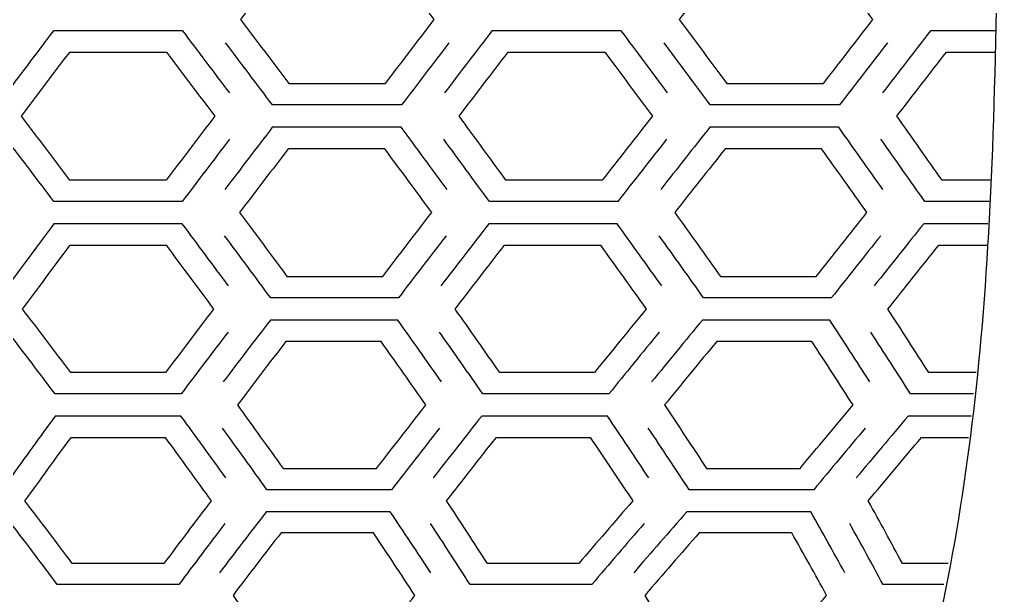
# Model space of a CAD drawing. Extents: x -15.8 to 22.7, y 5.7 to 11.5.
# Drawn here: x 16.046 to 18.343, y 7.327 to 8.679 of the extents above; entities that cross this region are included whole.
import ezdxf

# ---------------------------------------------------------------- set-up
doc = ezdxf.new("R2010")
doc.units = 0
doc.layers.add('DEFAULT', color=7, linetype='CONTINUOUS')

msp = doc.modelspace()

# ---------------------------------------------------------------- linework, layer by layer
at = {"layer": 'DEFAULT'}
for points, knots in [([(18.3431, 9.8123), (18.3431, 8.6318), (18.3431, 8.0416), (18.2398, 7.4513), (18.1366, 6.8611), (17.93, 6.2708), (17.1036, 5.6805)], [0, 0, 0, 0, 1, 1, 1, 2, 2, 2, 2]), ([(16.5647, 8.6787), (16.6027, 8.7288), (16.6408, 8.7788), (16.6789, 8.8289), (16.7547, 8.8289), (16.8306, 8.8289), (16.9065, 8.8289), (16.9441, 8.7788), (16.9817, 8.7288), (17.0192, 8.6787), (16.981, 8.6287), (16.9428, 8.5786), (16.9047, 8.5286), (16.829, 8.5286), (16.7534, 8.5286), (16.6777, 8.5286), (16.6401, 8.5786), (16.6024, 8.6287), (16.5647, 8.6787)], [0, 0, 0, 0, 1, 1, 1, 2, 2, 2, 3, 3, 3, 4, 4, 4, 5, 5, 5, 6, 6, 6, 6]), ([(17.5941, 8.6787), (17.6326, 8.7288), (17.6711, 8.7788), (17.7098, 8.8289), (17.7856, 8.8289), (17.8615, 8.8289), (17.9374, 8.8289), (17.9745, 8.7788), (18.0116, 8.7288), (18.0486, 8.6787), (18.0099, 8.6287), (17.9712, 8.5786), (17.9326, 8.5286), (17.857, 8.5286), (17.7813, 8.5286), (17.7057, 8.5286), (17.6685, 8.5786), (17.6313, 8.6287), (17.5941, 8.6787)], [0, 0, 0, 0, 1, 1, 1, 2, 2, 2, 3, 3, 3, 4, 4, 4, 5, 5, 5, 6, 6, 6, 6]), ([(16.2773, 8.6525), (16.2267, 8.6525), (16.1761, 8.6525), (16.1255, 8.6525), (16.0888, 8.6038), (16.0521, 8.5552), (16.0154, 8.5065)], [0, 0, 0, 0, 1, 1, 1, 2, 2, 2, 2]), ([(16.5391, 8.5065), (16.5025, 8.5552), (16.4657, 8.6038), (16.429, 8.6525), (16.3784, 8.6525), (16.3278, 8.6525), (16.2773, 8.6525)], [0, 0, 0, 0, 1, 1, 1, 2, 2, 2, 2]), ([(17.3064, 8.6525), (17.2558, 8.6525), (17.2053, 8.6525), (17.1547, 8.6525), (17.1174, 8.6038), (17.0802, 8.5552), (17.0431, 8.5065)], [0, 0, 0, 0, 1, 1, 1, 2, 2, 2, 2]), ([(17.5668, 8.5065), (17.5307, 8.5552), (17.4944, 8.6038), (17.4581, 8.6525), (17.4075, 8.6525), (17.357, 8.6525), (17.3064, 8.6525)], [0, 0, 0, 0, 1, 1, 1, 2, 2, 2, 2]), ([(18.3355, 8.6525), (18.285, 8.6525), (18.2344, 8.6525), (18.1838, 8.6525), (18.1461, 8.6038), (18.1084, 8.5552), (18.0708, 8.5065)], [0, 0, 0, 0, 1, 1, 1, 2, 2, 2, 2]), ([(17.0538, 8.6243), (17.0167, 8.5756), (16.9795, 8.5269), (16.9425, 8.4782), (16.8415, 8.4782), (16.7405, 8.4782), (16.6395, 8.4782), (16.6029, 8.5269), (16.5662, 8.5756), (16.5295, 8.6243)], [0, 0, 0, 0, 1, 1, 1, 2, 2, 2, 3, 3, 3, 3]), ([(18.0827, 8.6243), (18.0451, 8.5756), (18.0074, 8.5269), (17.9699, 8.4782), (17.8689, 8.4782), (17.7679, 8.4782), (17.667, 8.4782), (17.6308, 8.5269), (17.5946, 8.5756), (17.5584, 8.6243)], [0, 0, 0, 0, 1, 1, 1, 2, 2, 2, 3, 3, 3, 3]), ([(16.0505, 8.452), (16.0882, 8.5021), (16.1259, 8.5521), (16.1637, 8.6022), (16.2016, 8.6022), (16.2394, 8.6022), (16.2773, 8.6022)], [0, 0, 0, 0, 1, 1, 1, 2, 2, 2, 2]), ([(16.2773, 8.6022), (16.3151, 8.6022), (16.353, 8.6022), (16.3908, 8.6022), (16.4286, 8.5521), (16.4663, 8.5021), (16.5041, 8.452)], [0, 0, 0, 0, 1, 1, 1, 2, 2, 2, 2]), ([(17.0776, 8.452), (17.1158, 8.5021), (17.1541, 8.5521), (17.1924, 8.6022), (17.2302, 8.6022), (17.2681, 8.6022), (17.3059, 8.6022)], [0, 0, 0, 0, 1, 1, 1, 2, 2, 2, 2]), ([(17.3059, 8.6022), (17.3438, 8.6022), (17.3816, 8.6022), (17.4195, 8.6022), (17.4568, 8.5521), (17.494, 8.5021), (17.5312, 8.452)], [0, 0, 0, 0, 1, 1, 1, 2, 2, 2, 2]), ([(18.1048, 8.452), (18.1435, 8.5021), (18.1822, 8.5521), (18.221, 8.6022), (18.2588, 8.6022), (18.2967, 8.6022), (18.3345, 8.6022)], [0, 0, 0, 0, 1, 1, 1, 2, 2, 2, 2]), ([(16.2773, 8.3021), (16.2396, 8.3021), (16.202, 8.3021), (16.1643, 8.3021), (16.1265, 8.3521), (16.0886, 8.402), (16.0505, 8.452)], [0, 0, 0, 0, 1, 1, 1, 2, 2, 2, 2]), ([(16.5041, 8.452), (16.466, 8.402), (16.428, 8.3521), (16.3902, 8.3021), (16.3526, 8.3021), (16.3149, 8.3021), (16.2773, 8.3021)], [0, 0, 0, 0, 1, 1, 1, 2, 2, 2, 2]), ([(17.3005, 8.3021), (17.2628, 8.3021), (17.2252, 8.3021), (17.1875, 8.3021), (17.151, 8.3521), (17.1144, 8.402), (17.0776, 8.452)], [0, 0, 0, 0, 1, 1, 1, 2, 2, 2, 2]), ([(17.5312, 8.452), (17.4918, 8.402), (17.4526, 8.3521), (17.4135, 8.3021), (17.3758, 8.3021), (17.3381, 8.3021), (17.3005, 8.3021)], [0, 0, 0, 0, 1, 1, 1, 2, 2, 2, 2]), ([(18.3237, 8.3021), (18.2861, 8.3021), (18.2484, 8.3021), (18.2108, 8.3021), (18.1756, 8.3521), (18.1403, 8.402), (18.1048, 8.452)], [0, 0, 0, 0, 1, 1, 1, 2, 2, 2, 2]), ([(17.0492, 8.28), (17.0135, 8.3286), (16.9777, 8.3773), (16.9418, 8.4259), (16.8409, 8.4259), (16.7401, 8.4259), (16.6392, 8.4259), (16.602, 8.3773), (16.5649, 8.3286), (16.528, 8.28)], [0, 0, 0, 0, 1, 1, 1, 2, 2, 2, 3, 3, 3, 3]), ([(18.0718, 8.28), (18.0374, 8.3286), (18.003, 8.3773), (17.9683, 8.4259), (17.8674, 8.4259), (17.7665, 8.4259), (17.6657, 8.4259), (17.6272, 8.3773), (17.5889, 8.3286), (17.5506, 8.28)], [0, 0, 0, 0, 1, 1, 1, 2, 2, 2, 3, 3, 3, 3]), ([(16.2773, 8.2518), (16.227, 8.2518), (16.1768, 8.2518), (16.1266, 8.2518), (16.0898, 8.3004), (16.0529, 8.349), (16.0159, 8.3976)], [0, 0, 0, 0, 1, 1, 1, 2, 2, 2, 2]), ([(16.5386, 8.3976), (16.5016, 8.349), (16.4647, 8.3004), (16.4279, 8.2518), (16.3777, 8.2518), (16.3275, 8.2518), (16.2773, 8.2518)], [0, 0, 0, 0, 1, 1, 1, 2, 2, 2, 2]), ([(17.2992, 8.2518), (17.2489, 8.2518), (17.1987, 8.2518), (17.1485, 8.2518), (17.113, 8.3004), (17.0774, 8.349), (17.0416, 8.3976)], [0, 0, 0, 0, 1, 1, 1, 2, 2, 2, 2]), ([(17.5644, 8.3976), (17.526, 8.349), (17.4879, 8.3004), (17.4498, 8.2518), (17.3996, 8.2518), (17.3494, 8.2518), (17.2992, 8.2518)], [0, 0, 0, 0, 1, 1, 1, 2, 2, 2, 2]), ([(18.3211, 8.2518), (18.2708, 8.2518), (18.2206, 8.2518), (18.1704, 8.2518), (18.1362, 8.3004), (18.1019, 8.349), (18.0674, 8.3976)], [0, 0, 0, 0, 1, 1, 1, 2, 2, 2, 2]), ([(16.5624, 8.2256), (16.6003, 8.2756), (16.6384, 8.3256), (16.6767, 8.3756), (16.7521, 8.3756), (16.8276, 8.3756), (16.903, 8.3756), (16.9399, 8.3256), (16.9767, 8.2756), (17.0133, 8.2256), (16.9748, 8.1756), (16.9364, 8.1257), (16.8982, 8.0757), (16.8233, 8.0757), (16.7485, 8.0757), (16.6736, 8.0757), (16.6367, 8.1257), (16.5996, 8.1756), (16.5624, 8.2256)], [0, 0, 0, 0, 1, 1, 1, 2, 2, 2, 3, 3, 3, 4, 4, 4, 5, 5, 5, 6, 6, 6, 6]), ([(17.5836, 8.2256), (17.6229, 8.2756), (17.6623, 8.3256), (17.7018, 8.3756), (17.7773, 8.3756), (17.8527, 8.3756), (17.9282, 8.3756), (17.9638, 8.3256), (17.9993, 8.2756), (18.0346, 8.2256), (17.9947, 8.1756), (17.955, 8.1257), (17.9155, 8.0757), (17.8406, 8.0757), (17.7657, 8.0757), (17.6909, 8.0757), (17.6553, 8.1257), (17.6195, 8.1756), (17.5836, 8.2256)], [0, 0, 0, 0, 1, 1, 1, 2, 2, 2, 3, 3, 3, 4, 4, 4, 5, 5, 5, 6, 6, 6, 6]), ([(16.2773, 8.1995), (16.2271, 8.1995), (16.177, 8.1995), (16.1268, 8.1995), (16.0905, 8.1509), (16.0543, 8.1022), (16.0182, 8.0536)], [0, 0, 0, 0, 1, 1, 1, 2, 2, 2, 2]), ([(16.5363, 8.0536), (16.5003, 8.1022), (16.4641, 8.1509), (16.4277, 8.1995), (16.3776, 8.1995), (16.3274, 8.1995), (16.2773, 8.1995)], [0, 0, 0, 0, 1, 1, 1, 2, 2, 2, 2]), ([(17.2978, 8.1995), (17.2476, 8.1995), (17.1975, 8.1995), (17.1473, 8.1995), (17.1097, 8.1509), (17.0722, 8.1022), (17.0349, 8.0536)], [0, 0, 0, 0, 1, 1, 1, 2, 2, 2, 2]), ([(17.553, 8.0536), (17.5182, 8.1022), (17.4833, 8.1509), (17.4482, 8.1995), (17.3981, 8.1995), (17.3479, 8.1995), (17.2978, 8.1995)], [0, 0, 0, 0, 1, 1, 1, 2, 2, 2, 2]), ([(18.3183, 8.1995), (18.2682, 8.1995), (18.218, 8.1995), (18.1679, 8.1995), (18.129, 8.1509), (18.0902, 8.1022), (18.0516, 8.0536)], [0, 0, 0, 0, 1, 1, 1, 2, 2, 2, 2]), ([(17.047, 8.1713), (17.0095, 8.1226), (16.9722, 8.074), (16.935, 8.0254), (16.8352, 8.0254), (16.7353, 8.0254), (16.6355, 8.0254), (16.5995, 8.074), (16.5635, 8.1226), (16.5273, 8.1713)], [0, 0, 0, 0, 1, 1, 1, 2, 2, 2, 3, 3, 3, 3]), ([(18.0668, 8.1713), (18.028, 8.1226), (17.9894, 8.074), (17.9509, 8.0254), (17.8511, 8.0254), (17.7512, 8.0254), (17.6514, 8.0254), (17.6168, 8.074), (17.582, 8.1226), (17.5471, 8.1713)], [0, 0, 0, 0, 1, 1, 1, 2, 2, 2, 3, 3, 3, 3]), ([(16.0531, 7.9992), (16.0902, 8.0492), (16.1274, 8.0992), (16.1647, 8.1492), (16.2022, 8.1492), (16.2397, 8.1492), (16.2773, 8.1492)], [0, 0, 0, 0, 1, 1, 1, 2, 2, 2, 2]), ([(16.2773, 8.1492), (16.3148, 8.1492), (16.3523, 8.1492), (16.3898, 8.1492), (16.4271, 8.0992), (16.4643, 8.0492), (16.5014, 7.9992)], [0, 0, 0, 0, 1, 1, 1, 2, 2, 2, 2]), ([(17.0683, 7.9992), (17.1067, 8.0492), (17.1453, 8.0992), (17.1839, 8.1492), (17.2215, 8.1492), (17.259, 8.1492), (17.2965, 8.1492)], [0, 0, 0, 0, 1, 1, 1, 2, 2, 2, 2]), ([(17.2965, 8.1492), (17.334, 8.1492), (17.3715, 8.1492), (17.409, 8.1492), (17.445, 8.0992), (17.4809, 8.0492), (17.5167, 7.9992)], [0, 0, 0, 0, 1, 1, 1, 2, 2, 2, 2]), ([(18.0836, 7.9992), (18.1233, 8.0492), (18.1632, 8.0992), (18.2032, 8.1492), (18.2407, 8.1492), (18.2782, 8.1492), (18.3157, 8.1492)], [0, 0, 0, 0, 1, 1, 1, 2, 2, 2, 2]), ([(16.2773, 7.8501), (16.2402, 7.8501), (16.2032, 7.8501), (16.1661, 7.8501), (16.1288, 7.8998), (16.0911, 7.9495), (16.0531, 7.9992)], [0, 0, 0, 0, 1, 1, 1, 2, 2, 2, 2]), ([(16.5014, 7.9992), (16.4634, 7.9495), (16.4258, 7.8998), (16.3884, 7.8501), (16.3513, 7.8501), (16.3143, 7.8501), (16.2773, 7.8501)], [0, 0, 0, 0, 1, 1, 1, 2, 2, 2, 2]), ([(17.2839, 7.8501), (17.2469, 7.8501), (17.2098, 7.8501), (17.1728, 7.8501), (17.1383, 7.8998), (17.1035, 7.9495), (17.0683, 7.9992)], [0, 0, 0, 0, 1, 1, 1, 2, 2, 2, 2]), ([(17.5167, 7.9992), (17.4758, 7.9495), (17.4353, 7.8998), (17.3951, 7.8501), (17.358, 7.8501), (17.321, 7.8501), (17.2839, 7.8501)], [0, 0, 0, 0, 1, 1, 1, 2, 2, 2, 2]), ([(18.2906, 7.8501), (18.2536, 7.8501), (18.2165, 7.8501), (18.1795, 7.8501), (18.1479, 7.8998), (18.1159, 7.9495), (18.0836, 7.9992)], [0, 0, 0, 0, 1, 1, 1, 2, 2, 2, 2]), ([(17.0362, 7.8281), (17.0023, 7.8765), (16.9681, 7.9249), (16.9336, 7.9732), (16.834, 7.9732), (16.7343, 7.9732), (16.6347, 7.9732), (16.5974, 7.9249), (16.5604, 7.8765), (16.5238, 7.8281)], [0, 0, 0, 0, 1, 1, 1, 2, 2, 2, 3, 3, 3, 3]), ([(18.0416, 7.8281), (18.0105, 7.8765), (17.9791, 7.9249), (17.9473, 7.9732), (17.8477, 7.9732), (17.7481, 7.9732), (17.6484, 7.9732), (17.6084, 7.9249), (17.5686, 7.8765), (17.5292, 7.8281)], [0, 0, 0, 0, 1, 1, 1, 2, 2, 2, 3, 3, 3, 3]), ([(16.2773, 7.8), (16.2279, 7.8), (16.1786, 7.8), (16.1293, 7.8), (16.0929, 7.8484), (16.0563, 7.8968), (16.0194, 7.9451)], [0, 0, 0, 0, 1, 1, 1, 2, 2, 2, 2]), ([(16.5352, 7.9451), (16.4982, 7.8968), (16.4616, 7.8484), (16.4252, 7.8), (16.3759, 7.8), (16.3266, 7.8), (16.2773, 7.8)], [0, 0, 0, 0, 1, 1, 1, 2, 2, 2, 2]), ([(17.2811, 7.8), (17.2317, 7.8), (17.1824, 7.8), (17.1331, 7.8), (17.0995, 7.8484), (17.0657, 7.8968), (17.0315, 7.9451)], [0, 0, 0, 0, 1, 1, 1, 2, 2, 2, 2]), ([(17.5473, 7.9451), (17.5076, 7.8968), (17.4682, 7.8484), (17.429, 7.8), (17.3797, 7.8), (17.3304, 7.8), (17.2811, 7.8)], [0, 0, 0, 0, 1, 1, 1, 2, 2, 2, 2]), ([(18.2849, 7.8), (18.2355, 7.8), (18.1862, 7.8), (18.1369, 7.8), (18.1061, 7.8484), (18.075, 7.8968), (18.0436, 7.9451)], [0, 0, 0, 0, 1, 1, 1, 2, 2, 2, 2]), ([(16.5571, 7.774), (16.5948, 7.8238), (16.6328, 7.8735), (16.6711, 7.9232), (16.7455, 7.9232), (16.8199, 7.9232), (16.8943, 7.9232), (16.9297, 7.8735), (16.9649, 7.8238), (16.9997, 7.774), (16.9608, 7.7243), (16.9221, 7.6746), (16.8838, 7.6249), (16.8107, 7.6249), (16.7376, 7.6249), (16.6644, 7.6249), (16.629, 7.6746), (16.5932, 7.7243), (16.5571, 7.774)], [0, 0, 0, 0, 1, 1, 1, 2, 2, 2, 3, 3, 3, 4, 4, 4, 5, 5, 5, 6, 6, 6, 6]), ([(17.5594, 7.774), (17.6, 7.8238), (17.6408, 7.8735), (17.682, 7.9232), (17.7564, 7.9232), (17.8308, 7.9232), (17.9052, 7.9232), (17.9378, 7.8735), (17.9701, 7.8238), (18.002, 7.774), (17.9602, 7.7243), (17.9187, 7.6746), (17.8775, 7.6249), (17.8044, 7.6249), (17.7313, 7.6249), (17.6581, 7.6249), (17.6256, 7.6746), (17.5927, 7.7243), (17.5594, 7.774)], [0, 0, 0, 0, 1, 1, 1, 2, 2, 2, 3, 3, 3, 4, 4, 4, 5, 5, 5, 6, 6, 6, 6]), ([(16.2773, 7.748), (16.2281, 7.748), (16.1789, 7.748), (16.1297, 7.748), (16.0943, 7.6997), (16.0592, 7.6513), (16.0244, 7.6029)], [0, 0, 0, 0, 1, 1, 1, 2, 2, 2, 2]), ([(16.5302, 7.6029), (16.4953, 7.6513), (16.4602, 7.6997), (16.4248, 7.748), (16.3756, 7.748), (16.3264, 7.748), (16.2773, 7.748)], [0, 0, 0, 0, 1, 1, 1, 2, 2, 2, 2]), ([(17.2781, 7.748), (17.2289, 7.748), (17.1797, 7.748), (17.1305, 7.748), (17.0923, 7.6997), (17.0544, 7.6513), (17.0168, 7.6029)], [0, 0, 0, 0, 1, 1, 1, 2, 2, 2, 2]), ([(17.5226, 7.6029), (17.4906, 7.6513), (17.4582, 7.6997), (17.4256, 7.748), (17.3764, 7.748), (17.3273, 7.748), (17.2781, 7.748)], [0, 0, 0, 0, 1, 1, 1, 2, 2, 2, 2]), ([(18.2789, 7.748), (18.2297, 7.748), (18.1805, 7.748), (18.1313, 7.748), (18.0904, 7.6997), (18.0497, 7.6513), (18.0093, 7.6029)], [0, 0, 0, 0, 1, 1, 1, 2, 2, 2, 2]), ([(17.0315, 7.7199), (16.9936, 7.6716), (16.956, 7.6232), (16.9188, 7.5748), (16.8214, 7.5748), (16.724, 7.5748), (16.6266, 7.5748), (16.5921, 7.6232), (16.5573, 7.6716), (16.5222, 7.7199)], [0, 0, 0, 0, 1, 1, 1, 2, 2, 2, 3, 3, 3, 3]), ([(18.0307, 7.7199), (17.99, 7.6716), (17.9497, 7.6232), (17.9096, 7.5748), (17.8122, 7.5748), (17.7148, 7.5748), (17.6175, 7.5748), (17.5857, 7.6232), (17.5538, 7.6716), (17.5214, 7.7199)], [0, 0, 0, 0, 1, 1, 1, 2, 2, 2, 3, 3, 3, 3]), ([(16.0588, 7.5488), (16.0946, 7.5986), (16.1307, 7.6483), (16.1671, 7.698), (16.2038, 7.698), (16.2405, 7.698), (16.2773, 7.698)], [0, 0, 0, 0, 1, 1, 1, 2, 2, 2, 2]), ([(16.2773, 7.698), (16.314, 7.698), (16.3507, 7.698), (16.3874, 7.698), (16.4238, 7.6483), (16.4599, 7.5986), (16.4957, 7.5488)], [0, 0, 0, 0, 1, 1, 1, 2, 2, 2, 2]), ([(17.0482, 7.5488), (17.0868, 7.5986), (17.1258, 7.6483), (17.165, 7.698), (17.2017, 7.698), (17.2385, 7.698), (17.2752, 7.698)], [0, 0, 0, 0, 1, 1, 1, 2, 2, 2, 2]), ([(17.2752, 7.698), (17.3119, 7.698), (17.3486, 7.698), (17.3854, 7.698), (17.4189, 7.6483), (17.4521, 7.5986), (17.4851, 7.5488)], [0, 0, 0, 0, 1, 1, 1, 2, 2, 2, 2]), ([(18.0375, 7.5488), (18.079, 7.5986), (18.1208, 7.6483), (18.163, 7.698), (18.1997, 7.698), (18.2364, 7.698), (18.2731, 7.698)], [0, 0, 0, 0, 1, 1, 1, 2, 2, 2, 2]), ([(16.2773, 7.4019), (16.2414, 7.4019), (16.2056, 7.4019), (16.1697, 7.4019), (16.1333, 7.4509), (16.0964, 7.4999), (16.0588, 7.5488)], [0, 0, 0, 0, 1, 1, 1, 2, 2, 2, 2]), ([(16.4957, 7.5488), (16.4582, 7.4999), (16.4212, 7.4509), (16.3848, 7.4019), (16.3489, 7.4019), (16.3131, 7.4019), (16.2773, 7.4019)], [0, 0, 0, 0, 1, 1, 1, 2, 2, 2, 2]), ([(17.2513, 7.4019), (17.2155, 7.4019), (17.1796, 7.4019), (17.1438, 7.4019), (17.1125, 7.4509), (17.0806, 7.4999), (17.0482, 7.5488)], [0, 0, 0, 0, 1, 1, 1, 2, 2, 2, 2]), ([(17.4851, 7.5488), (17.4424, 7.4999), (17.4004, 7.4509), (17.3588, 7.4019), (17.323, 7.4019), (17.2872, 7.4019), (17.2513, 7.4019)], [0, 0, 0, 0, 1, 1, 1, 2, 2, 2, 2]), ([(18.2254, 7.4019), (18.1895, 7.4019), (18.1537, 7.4019), (18.1178, 7.4019), (18.0916, 7.4509), (18.0649, 7.4999), (18.0375, 7.5488)], [0, 0, 0, 0, 1, 1, 1, 2, 2, 2, 2]), ([(17.0108, 7.3803), (16.9797, 7.4279), (16.9482, 7.4756), (16.9161, 7.5232), (16.8191, 7.5232), (16.7221, 7.5232), (16.6251, 7.5232), (16.5881, 7.4756), (16.5515, 7.4279), (16.5155, 7.3803)], [0, 0, 0, 0, 1, 1, 1, 2, 2, 2, 3, 3, 3, 3]), ([(17.9826, 7.3803), (17.9565, 7.4279), (17.9299, 7.4756), (17.9028, 7.5232), (17.8058, 7.5232), (17.7088, 7.5232), (17.6118, 7.5232), (17.5698, 7.4756), (17.5283, 7.4279), (17.4873, 7.3803)], [0, 0, 0, 0, 1, 1, 1, 2, 2, 2, 3, 3, 3, 3]), ([(16.2773, 7.3526), (16.2296, 7.3526), (16.182, 7.3526), (16.1344, 7.3526), (16.099, 7.4003), (16.0631, 7.4479), (16.0266, 7.4956)], [0, 0, 0, 0, 1, 1, 1, 2, 2, 2, 2]), ([(16.5279, 7.4956), (16.4915, 7.4479), (16.4555, 7.4003), (16.4201, 7.3526), (16.3725, 7.3526), (16.3249, 7.3526), (16.2773, 7.3526)], [0, 0, 0, 0, 1, 1, 1, 2, 2, 2, 2]), ([(17.2462, 7.3526), (17.1986, 7.3526), (17.151, 7.3526), (17.1033, 7.3526), (17.0729, 7.4003), (17.0419, 7.4479), (17.0104, 7.4956)], [0, 0, 0, 0, 1, 1, 1, 2, 2, 2, 2]), ([(17.5118, 7.4956), (17.4703, 7.4479), (17.4294, 7.4003), (17.389, 7.3526), (17.3414, 7.3526), (17.2938, 7.3526), (17.2462, 7.3526)], [0, 0, 0, 0, 1, 1, 1, 2, 2, 2, 2]), ([(18.2151, 7.3526), (18.1675, 7.3526), (18.1199, 7.3526), (18.0723, 7.3526), (18.0468, 7.4003), (18.0208, 7.4479), (17.9942, 7.4956)], [0, 0, 0, 0, 1, 1, 1, 2, 2, 2, 2]), ([(16.547, 7.327), (16.584, 7.376), (16.6216, 7.425), (16.6597, 7.4739), (16.7319, 7.4739), (16.8042, 7.4739), (16.8764, 7.4739), (16.9094, 7.425), (16.9418, 7.376), (16.9737, 7.327), (16.9345, 7.278), (16.8958, 7.229), (16.8577, 7.1801), (16.7877, 7.1801), (16.7177, 7.1801), (16.6478, 7.1801), (16.6147, 7.229), (16.5812, 7.278), (16.547, 7.327)], [0, 0, 0, 0, 1, 1, 1, 2, 2, 2, 3, 3, 3, 4, 4, 4, 5, 5, 5, 6, 6, 6, 6]), ([(17.5133, 7.327), (17.5554, 7.376), (17.598, 7.425), (17.6412, 7.4739), (17.7135, 7.4739), (17.7857, 7.4739), (17.858, 7.4739), (17.8859, 7.425), (17.9132, 7.376), (17.94, 7.327), (17.8956, 7.278), (17.8519, 7.229), (17.8087, 7.1801), (17.7387, 7.1801), (17.6687, 7.1801), (17.5987, 7.1801), (17.5708, 7.229), (17.5423, 7.278), (17.5133, 7.327)], [0, 0, 0, 0, 1, 1, 1, 2, 2, 2, 3, 3, 3, 4, 4, 4, 5, 5, 5, 6, 6, 6, 6])]:
    msp.add_open_spline(points, degree=3, knots=knots, dxfattribs=at)

doc.saveas('drawing.dxf')
